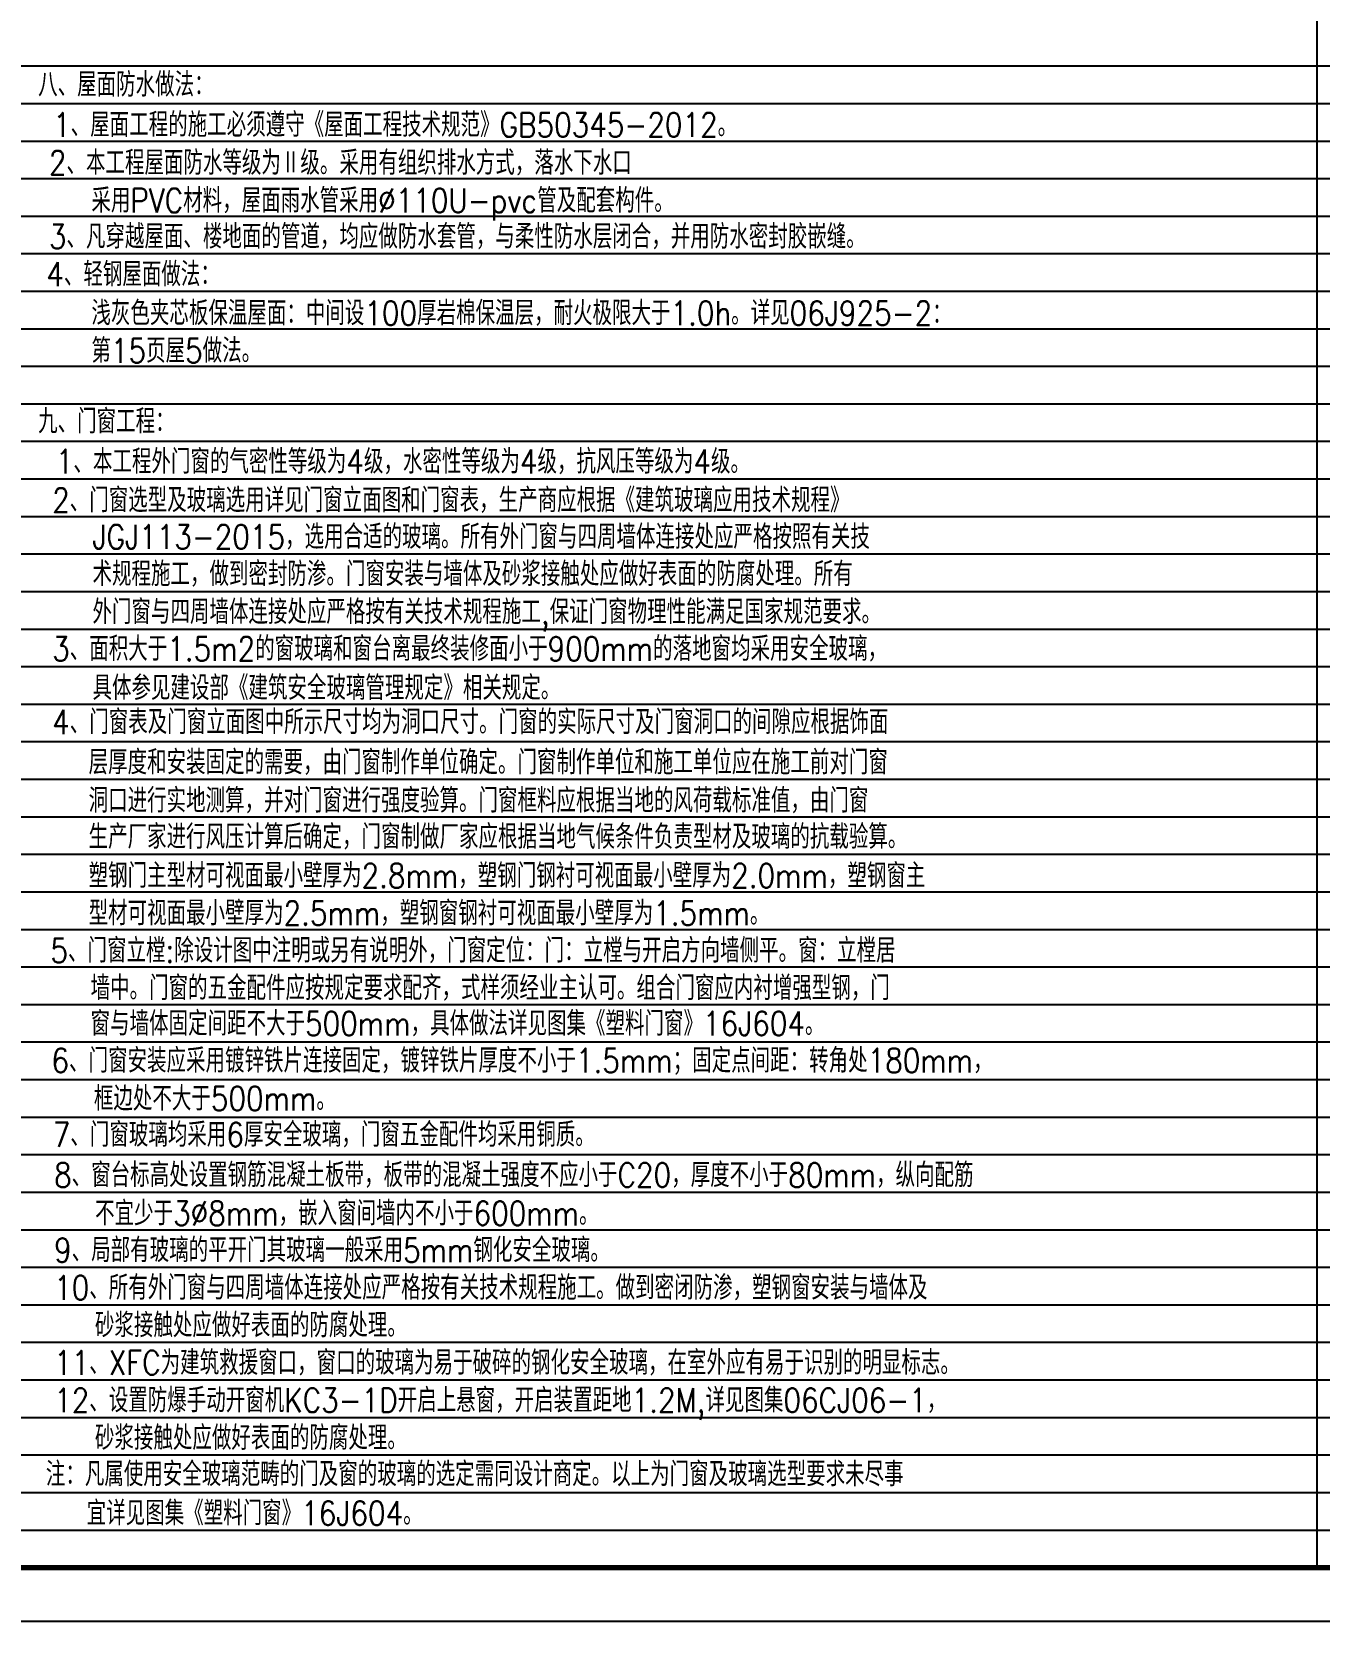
# Model space of a CAD drawing. Extents: x 4554681 to 4680693, y -485691 to -238770.
# Drawn here: x 4618316 to 4642314, y -359784 to -330148 of the extents above; entities that cross this region are included whole.
import ezdxf

# ---------------------------------------------------------------- set-up
doc = ezdxf.new("R2010")
doc.units = 0
doc.header["$LTSCALE"] = 1000
doc.header["$MEASUREMENT"] = 0
doc.layers.get('0').update_dxf_attribs({"linetype": 'CONTINUOUS'})
doc.layers.add('PUB_TITLE', color=4, linetype='CONTINUOUS')
doc.layers.add('图层线', color=8, linetype='CONTINUOUS')
doc.styles.add('HZ1', font='txt.shx', dxfattribs={"bigfont": 'hzdx.shx'})

msp = doc.modelspace()

# ---------------------------------------------------------------- linework, layer by layer
at = {"layer": 'PUB_TITLE'}
msp.add_lwpolyline([(4588254.8, -359783.9), (4672354.8, -359783.9), (4672354.8, -300383.9), (4588254.8, -300383.9)], close=True, dxfattribs=at)
at = {"layer": 'PUB_TITLE', "const_width": 100}
msp.add_lwpolyline([(4590754.8, -358783.9), (4671354.8, -358783.9), (4671354.8, -301383.9), (4590754.8, -301383.9)], close=True, dxfattribs=at)
at = {"layer": '图层线'}
for p, q in [((4642275.9, -358783.9), (4642275.9, -301383.9)), ((4590754.8, -330783.9), (4671354.8, -330783.9)), ((4590754.8, -331483.9), (4671354.8, -331483.9)), ((4590754.8, -332183.9), (4671354.8, -332183.9)), ((4590754.8, -332883.9), (4671354.8, -332883.9)), ((4590754.8, -333583.9), (4671354.8, -333583.9)), ((4590754.8, -334283.9), (4671354.8, -334283.9)), ((4590754.8, -334983.9), (4671354.8, -334983.9)), ((4590754.8, -335683.9), (4671354.8, -335683.9)), ((4590754.8, -336383.9), (4671354.8, -336383.9)), ((4590754.8, -337083.9), (4671354.8, -337083.9)), ((4590754.8, -337783.9), (4671354.8, -337783.9)), ((4590754.8, -338483.9), (4671354.8, -338483.9)), ((4590754.8, -339183.9), (4671354.8, -339183.9)), ((4590754.8, -339883.9), (4671354.8, -339883.9)), ((4590754.8, -340583.9), (4671354.8, -340583.9)), ((4590754.8, -341283.9), (4671354.8, -341283.9)), ((4590754.8, -341983.9), (4671354.8, -341983.9)), ((4590754.8, -342683.9), (4671354.8, -342683.9)), ((4590754.8, -343383.9), (4671354.8, -343383.9)), ((4590754.8, -344083.9), (4671354.8, -344083.9)), ((4590754.8, -344783.9), (4671354.8, -344783.9)), ((4590754.8, -345483.9), (4671354.8, -345483.9)), ((4590754.8, -346183.9), (4671354.8, -346183.9)), ((4590754.8, -346883.9), (4671354.8, -346883.9)), ((4590754.8, -347583.9), (4671354.8, -347583.9)), ((4590754.8, -348283.9), (4671354.8, -348283.9)), ((4590754.8, -348983.9), (4671354.8, -348983.9)), ((4590754.8, -349683.9), (4671354.8, -349683.9)), ((4590754.8, -350383.9), (4671354.8, -350383.9)), ((4590754.8, -351083.9), (4671354.8, -351083.9)), ((4590754.8, -351783.9), (4671354.8, -351783.9)), ((4590754.8, -352483.9), (4671354.8, -352483.9)), ((4590754.8, -353183.9), (4653354.8, -353183.9)), ((4590754.8, -353883.9), (4653354.8, -353883.9)), ((4590754.8, -354583.9), (4653354.8, -354583.9)), ((4590754.8, -355283.9), (4653354.8, -355283.9)), ((4590754.8, -355983.9), (4653354.8, -355983.9)), ((4590754.8, -356683.9), (4653354.8, -356683.9)), ((4590754.8, -357383.9), (4653354.8, -357383.9)), ((4590754.8, -358083.9), (4653354.8, -358083.9))]:
    msp.add_line(p, q, dxfattribs=at)

# ---------------------------------------------------------------- texts
at = {"color": 6, "style": 'HZ1', "width": 0.85}
for s, p in [('八、屋面防水做法：', (4618434.4, -331356.7)), ('九、门窗工程：', (4618434.4, -337636))]:
    msp.add_text(s, height=450, dxfattribs=at).set_placement(p)
at = {"color": 4, "style": 'HZ1', "width": 0.85}
for s, p in [('1、屋面工程的施工必须遵守《屋面工程技术规范》GB50345-2012。', (4618713.1, -332106.7)), ('2、本工程屋面防水等级为Ⅱ级。采用有组织排水方式，落水下水口', (4618634.4, -332814.4)), ('采用PVC材料，屋面雨水管采用%%C110U-pvc管及配套构件。', (4619427.4, -333518.2)), ('3、凡穿越屋面、楼地面的管道，均应做防水套管，与柔性防水层闭合，并用防水密封胶嵌缝。', (4618634.4, -334190.7)), ('4、轻钢屋面做法：', (4618586.6, -334893.2)), ('浅灰色夹芯板保温屋面：中间设100厚岩棉保温层，耐火极限大于1.0h。详见06J925-2：', (4619427.4, -335618.2)), ('第15页屋5做法。', (4619427.4, -336318.2)), ('1、本工程外门窗的气密性等级为4级，水密性等级为4级，抗风压等级为4级。', (4618764.3, -338386)), ('2、门窗选型及玻璃选用详见门窗立面图和门窗表，生产商应根据《建筑玻璃应用技术规程》', (4618695.6, -339105.9)), ('JGJ113-2015，选用合适的玻璃。所有外门窗与四周墙体连接处应严格按照有关技', (4619447.6, -339788.9)), ('术规程施工，做到密封防渗。门窗安装与墙体及砂浆接触处应做好表面的防腐处理。所有', (4619447.6, -340482.6)), ('外门窗与四周墙体连接处应严格按有关技术规程施工,保证门窗物理性能满足国家规范要求。', (4619447.6, -341189.5)), ('3、面积大于1.5m2的窗玻璃和窗台离最终装修面小于900mm的落地窗均采用安全玻璃，', (4618695.6, -341876.7)), ('具体参见建设部《建筑安全玻璃管理规定》相关规定。', (4619447.6, -342605.4)), ('4、门窗表及门窗立面图中所示尺寸均为洞口尺寸。门窗的实际尺寸及门窗洞口的间隙应根据饰面', (4618695.6, -343243)), ('层厚度和安装固定的需要，由门窗制作单位确定。门窗制作单位和施工单位应在施工前对门窗', (4619375, -343993)), ('洞口进行实地测算，并对门窗进行强度验算。门窗框料应根据当地的风荷载标准值，由门窗', (4619375, -344706.1)), ('生产厂家进行风压计算后确定，门窗制做厂家应根据当地气候条件负责型材及玻璃的抗载验算。', (4619375, -345382.3)), ('塑钢门主型材可视面最小壁厚为2.8mm，塑钢门钢衬可视面最小壁厚为2.0mm，塑钢窗主', (4619375, -346107)), ('型材可视面最小壁厚为2.5mm，塑钢窗钢衬可视面最小壁厚为1.5mm。', (4619375, -346807)), ('5、门窗立樘:除设计图中注明或另有说明外，门窗定位：门：立樘与开启方向墙侧平。窗：立樘居', (4618663.2, -347502.7)), ('墙中。门窗的五金配件应按规定要求配齐，式样须经业主认可。组合门窗应内衬增强型钢，门', (4619412.1, -348201.5)), ('窗与墙体固定间距不大于500mm，具体做法详见图集《塑料门窗》16J604。', (4619412.1, -348865.1)), ('6、门窗安装应采用镀锌铁片连接固定，镀锌铁片厚度不小于1.5mm；固定点间距：转角处180mm，', (4618682.8, -349555.1)), ('框边处不大于500mm。', (4619473.6, -350262.8)), ('7、门窗玻璃均采用6厚安全玻璃，门窗五金配件均采用铜质。', (4618707.1, -350937.1)), ('8、窗台标高处设置钢筋混凝土板带，板带的混凝土强度不应小于C20，厚度不小于80mm，纵向配筋', (4618732, -351689.1)), ('不宜少于3%%C8mm，嵌入窗间墙内不小于600mm。', (4619495.8, -352403.1)), ('9、局部有玻璃的平开门其玻璃一般采用5mm钢化安全玻璃。', (4618732, -353089.1)), ('10、所有外门窗与四周墙体连接处应严格按有关技术规程施工。做到密闭防渗，塑钢窗安装与墙体及', (4618732, -353789.1)), ('砂浆接触处应做好表面的防腐处理。', (4619493.1, -354489.1)), ('11、XFC为建筑救援窗口，窗口的玻璃为易于破碎的钢化安全玻璃，在室外应有易于识别的明显标志。', (4618732, -355189.1)), ('12、设置防爆手动开窗机KC3-1D开启上悬窗，开启装置距地1.2M,详见图集06CJ06-1，', (4618732, -355889.1)), ('砂浆接触处应做好表面的防腐处理。', (4619493.1, -356589.1)), ('注：凡属使用安全玻璃范畴的门及窗的玻璃的选定需同设计商定。以上为门窗及玻璃选型要求未尽事', (4618578.1, -357266)), ('宜详见图集《塑料门窗》16J604。', (4619340.1, -357993.9))]:
    msp.add_text(s, height=450, dxfattribs=at).set_placement(p)

doc.saveas('drawing.dxf')
